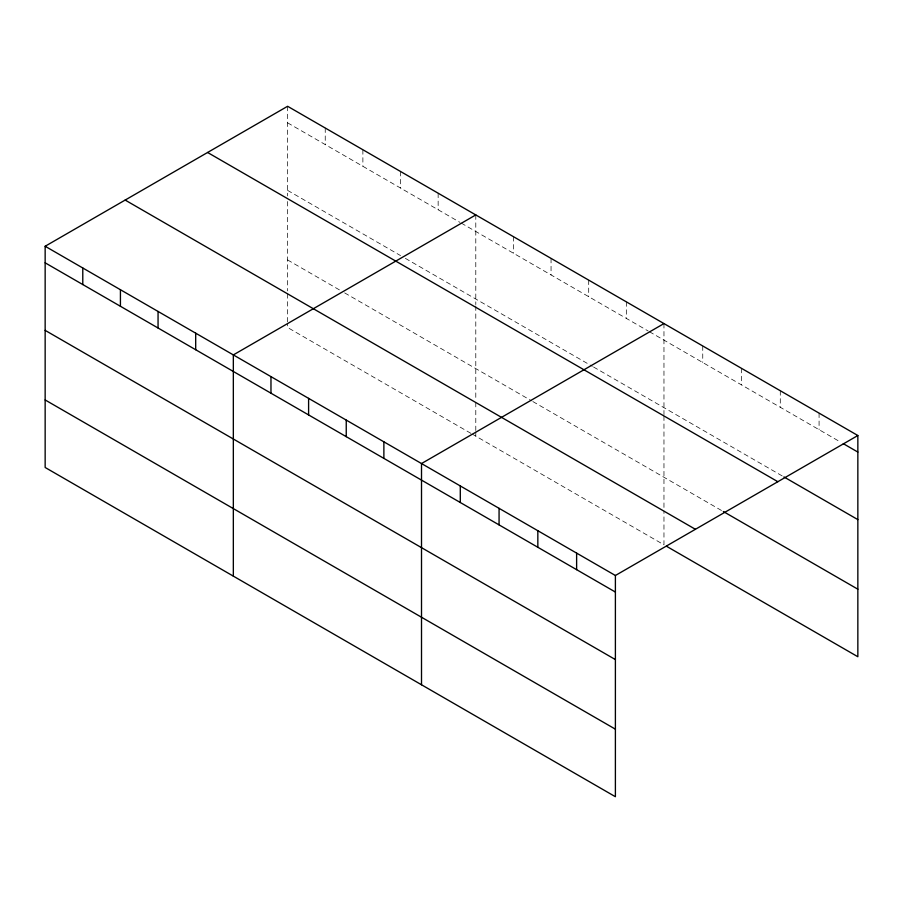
<?xml version="1.0" encoding="UTF-8"?>
<svg xmlns="http://www.w3.org/2000/svg" width="903" height="903" viewBox="0 0 903 903"><rect width="100%" height="100%" fill="white"/><g stroke="black" fill="none" stroke-linecap="round" stroke-linejoin="round"><path stroke-width="0.68" stroke-dasharray="4.51 3.39" d="M287.606 122.842L459.999 222.375M461.219 223.075L648.185 331.017M649.404 331.717L840.885 442.278M287.606 190.386L400.514 255.572M405.368 258.371L592.334 366.313M593.553 367.013L782.72 476.231M287.606 259.962L339.81 290.111M344.664 292.911L531.63 400.853M532.849 401.553L722.129 510.838M470.926 433.35L287.606 327.507L287.606 323.285M472.145 434.05L663.965 544.802L663.965 511.03M819.077 413.122L819.077 429.681M780.294 390.739L780.294 407.298M741.521 368.345L741.521 384.904M702.748 345.962L702.748 362.521M663.965 323.579L663.965 414.635M663.965 416.023L663.965 509.619M626.332 301.85L626.332 318.398M588.7 280.122L588.7 296.669M551.056 258.382L551.056 274.941M513.423 236.654L513.423 253.212M475.791 214.925L475.791 304.593M475.791 305.982L475.791 399.566M475.791 402.388L475.791 430.528M475.791 431.927L475.791 436.149M438.147 193.197L438.147 209.756M400.514 171.468L400.514 188.027M362.882 149.74L362.882 166.299M325.238 128.012L325.238 144.57M287.606 106.283L287.606 195.951M287.606 201.516L287.606 290.924M287.606 293.735L287.606 321.874"/><path stroke-width="1.35" d="M45.15 246.259L615.394 575.493L615.394 796.717L45.15 467.483L45.15 246.259L287.606 106.283L857.85 435.517L857.85 656.741L666.391 546.202M475.791 214.925L233.335 354.913L233.335 576.137M663.965 323.579L421.509 463.555L421.509 684.779M615.394 575.493L857.85 435.517M843.312 443.678L857.85 452.064M783.928 476.931L857.85 519.609M207.6 152.483L777.844 481.705M723.348 511.538L857.85 589.196M125.156 200.071L695.4 529.293M45.15 262.818L615.394 592.052M45.15 330.363L615.394 659.585M45.15 399.95L615.394 729.172M576.622 553.11L576.622 569.658M537.838 530.716L537.838 547.274M499.066 508.333L499.066 524.891M460.293 485.938L460.293 502.497M383.877 441.827L383.877 458.385M346.244 420.098L346.244 436.657M308.6 398.37L308.6 414.928M270.968 376.641L270.968 393.2M195.691 333.184L195.691 349.732M158.059 311.456L158.059 328.003M120.426 289.728L120.426 306.275M82.783 267.999L82.783 284.547"/></g></svg>
